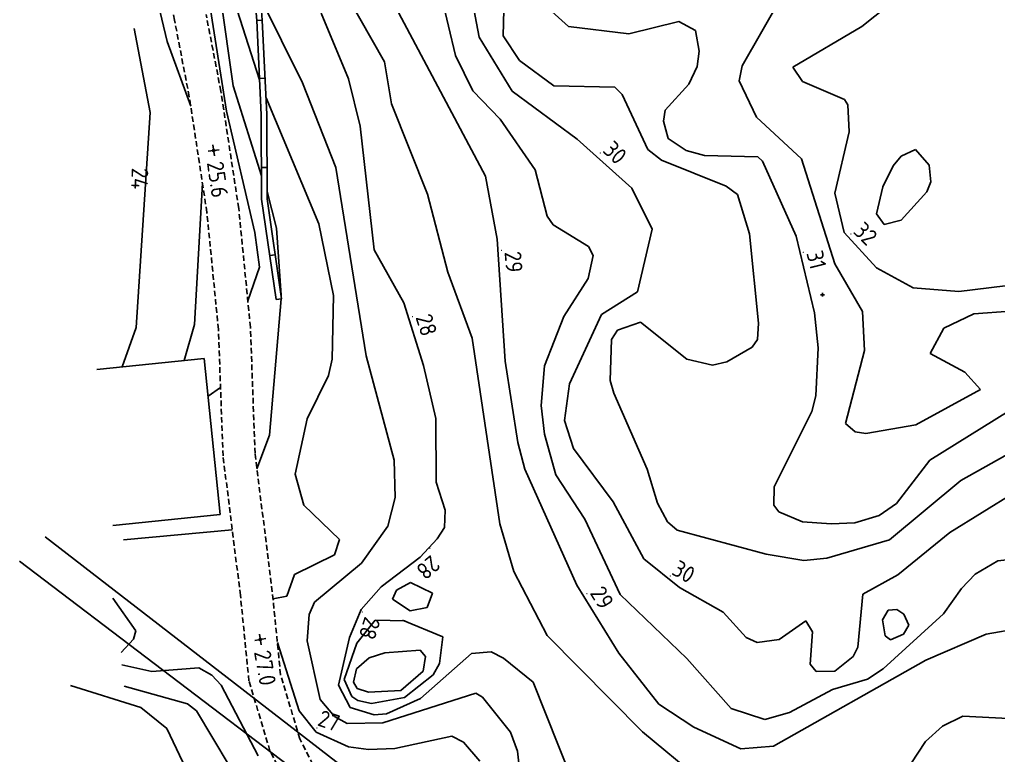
# Model space of a CAD drawing. Header units: metres. Extents: x 139929 to 143267, y 6401995 to 6404511.
# Drawn here: x 139978.2 to 140066.3, y 6402172.7 to 6402239 of the extents above; entities that cross this region are included whole.
import ezdxf
from ezdxf.enums import TextEntityAlignment as Align

# ---------------------------------------------------------------- set-up
doc = ezdxf.new("R2010")
doc.units = ezdxf.units.M
doc.linetypes.add('DASHED', pattern=[0.75, 0.5, -0.25])
for name, color, linetype in [('M-BEF-BYGGNAD', 3, 'Continuous'), ('M-BEF-EL-LUFT', 4, 'ELLEDNING'), ('M-BEF-MUR', 4, 'Continuous'), ('M-BEF-NIVÅ', 4, 'Continuous'), ('M-BEF-NIVÅKURVA-PRIMÄR-0.5M', 12, 'Continuous'), ('M-BEF-NIVÅKURVA-PRIMÄR-1.0M', 12, 'Continuous'), ('M-BEF-VÄGKANT', 1, 'DASHED'), ('M-KRYSS-1000', 1, 'Continuous')]:
    doc.layers.add(name, color=color, linetype=linetype)
doc.styles.add('ISO', font='iso.shx', dxfattribs={"height": 2.5})
doc.linetypes.add('ELLEDNING', pattern='A,3,-0.5,["E",Standard,S=0.5,R=0,X=0,Y=-0.25],-0.5', length=4)

# ---------------------------------------------------------------- blocks, each defined once
blk = doc.blocks.new('SPWDEF')
at = {"color": 0, "linetype": 'Continuous'}
for p, q in [((-1, 0), (1, 0)), ((0, -1), (0, 1))]:
    blk.add_line(p, q, dxfattribs=at)
blk.add_circle((0, 0), 0.2)
blk = doc.blocks.new('PLUS')
for p, q in [((-0.175, 0), (0, 0)), ((0, 0), (0, 0.175)), ((0, -0.175), (0, 0)), ((0, 0), (0.175, 0))]:
    blk.add_line(p, q)
blk = doc.blocks.new('PRI_NIVÅ_HÖJDPKT')
at = {"color": 0, "linetype": 'Continuous', "lineweight": -3}
blk.add_circle((183, 184), 0.0005, dxfattribs=at)

msp = doc.modelspace()

# ---------------------------------------------------------------- linework, layer by layer
at = {"layer": 'M-BEF-BYGGNAD'}
for p, q in [((139994.835, 6402208.453, 29.977), (139985.157, 6402207.467, 28.765)), ((139996.268, 6402194.387, 29.977), (139994.835, 6402208.453, 29.977)), ((139986.588, 6402193.402, 29.3), (139996.268, 6402194.387, 29.977))]:
    msp.add_line(p, q, dxfattribs=at)
at = {"layer": 'M-BEF-EL-LUFT', "lineweight": -3}
for p, q in [((139980.492, 6402192.372, 35.491), (140055.615, 6402134.387, 38.12)), ((140054.215, 6402132.415, 38.12), (139978.199, 6402190.18, 35.753))]:
    msp.add_line(p, q, dxfattribs=at)
at = {"layer": 'M-BEF-MUR'}
for p, q in [((139999.554, 6402238.886, 27.931), (139999.079, 6402244.746, 27.925)), ((139999.577, 6402244.797, 27.925), (140000.052, 6402238.926, 27.931)), ((140000.052, 6402238.926, 27.931), (139999.554, 6402238.886, 27.931)), ((139999.554, 6402238.886, 27.931), (140000.053, 6402238.91, 27.931)), ((139999.963, 6402230.398, 27.227), (139999.554, 6402238.886, 27.931)), ((140000.053, 6402238.91, 27.931), (140000.464, 6402230.411, 27.227)), ((139999.806, 6402233.657, 27.497), (140000.305, 6402233.681, 27.498)), ((139999.997, 6402222.799, 26.832), (139999.963, 6402230.398, 27.227)), ((140000.464, 6402230.411, 27.227), (140000.497, 6402222.836, 26.832)), ((139999.985, 6402225.661, 26.981), (140000.485, 6402225.663, 26.979)), ((140000.497, 6402222.836, 26.832), (140001.792, 6402213.826, 26.838)), ((140001.297, 6402213.755, 26.838), (139999.997, 6402222.799, 26.832)), ((140000.728, 6402217.714, 26.835), (140001.223, 6402217.784, 26.835)), ((140001.792, 6402213.826, 26.838), (140001.297, 6402213.755, 26.838))]:
    msp.add_line(p, q, dxfattribs=at)
at = {"layer": 'M-BEF-NIVÅKURVA-PRIMÄR-0.5M', "linetype": 'Continuous', "lineweight": -3}
for p, q in [((139995.258, 6402248.249, 26.5), (139997.431, 6402233.011, 26.5)), ((139989.148, 6402246.994, 25.5), (139991.482, 6402236.996, 25.5)), ((140006.1, 6402243.95, 28.5), (140011.053, 6402235.164, 28.5)), ((140021.875, 6402241.865, 30.5), (140021.742, 6402237.501, 30.5)), ((140047.07, 6402241.51, 31.5), (140043.273, 6402234.805, 31.5)), ((139999.89, 6402240.929, 27.5), (140003.664, 6402233.267, 27.5)), ((140016.139, 6402241.223, 29.5), (140017.458, 6402235.725, 29.5)), ((139988.529, 6402238.156, 24.5), (139989.954, 6402230.616, 24.5)), ((139991.482, 6402236.996, 25.5), (139993.608, 6402231.177, 25.5)), ((140021.742, 6402237.501, 30.5), (140023.216, 6402235.274, 30.5)), ((140017.458, 6402235.725, 29.5), (140019.003, 6402232.548, 29.5)), ((140023.216, 6402235.274, 30.5), (140026.312, 6402232.995, 30.5)), ((140011.053, 6402235.164, 28.5), (140011.7, 6402231.38, 28.5)), ((140043.273, 6402234.805, 31.5), (140042.984, 6402233.468, 31.5)), ((140042.984, 6402233.468, 31.5), (140044.567, 6402230.189, 31.5)), ((139997.431, 6402233.011, 26.5), (139999.988, 6402224.884, 26.5)), ((140003.664, 6402233.267, 27.5), (140006.672, 6402225.663, 27.5)), ((140019.003, 6402232.548, 29.5), (140021.478, 6402229.998, 29.5)), ((140026.312, 6402232.995, 30.5), (140031.798, 6402232.877, 30.5)), ((140031.798, 6402232.877, 30.5), (140032.456, 6402232.237, 30.5)), ((140032.456, 6402232.237, 30.5), (140034.764, 6402227.261, 30.5)), ((140011.7, 6402231.38, 28.5), (140014.933, 6402223.259, 28.5)), ((139989.954, 6402230.616, 24.5), (139988.686, 6402211.23, 24.5)), ((140021.478, 6402229.998, 29.5), (140024.625, 6402225.447, 29.5)), ((140044.567, 6402230.189, 31.5), (140048.616, 6402226.416, 31.5)), ((140034.764, 6402227.261, 30.5), (140036.012, 6402226.322, 30.5)), ((140058.867, 6402227.27, 32.5), (140057.6, 6402226.665, 32.5)), ((140060.102, 6402225.856, 32.5), (140058.867, 6402227.27, 32.5)), ((140048.616, 6402226.416, 31.5), (140051.616, 6402216.981, 31.5)), ((140057.6, 6402226.665, 32.5), (140056.858, 6402225.811, 32.5)), ((140006.672, 6402225.663, 27.5), (140009.417, 6402208.695, 27.5)), ((140036.012, 6402226.322, 30.5), (140041.837, 6402223.956, 30.5)), ((140056.858, 6402225.811, 32.5), (140055.926, 6402223.893, 32.5)), ((140060.265, 6402224.349, 32.5), (140060.102, 6402225.856, 32.5)), ((140024.625, 6402225.447, 29.5), (140025.722, 6402221.266, 29.5)), ((139994.667, 6402224.229, 25.5), (139993.954, 6402211.503, 25.5)), ((140041.837, 6402223.956, 30.5), (140042.844, 6402223.207, 30.5)), ((140055.926, 6402223.893, 32.5), (140055.368, 6402221.488, 32.5)), ((140059.899, 6402223.458, 32.5), (140060.265, 6402224.349, 32.5)), ((140000.493, 6402223.5, 26.5), (140001.325, 6402220.196, 26.5)), ((140014.933, 6402223.259, 28.5), (140016.756, 6402216.215, 28.5)), ((140042.844, 6402223.207, 30.5), (140043.93, 6402219.673, 30.5)), ((140057.596, 6402220.909, 32.5), (140059.899, 6402223.458, 32.5)), ((140025.722, 6402221.266, 29.5), (140026.251, 6402220.485, 29.5)), ((140055.368, 6402221.488, 32.5), (140056.067, 6402220.499, 32.5)), ((140001.325, 6402220.196, 26.5), (140001.745, 6402214.153, 26.5)), ((140026.251, 6402220.485, 29.5), (140029.418, 6402218.533, 29.5)), ((140056.067, 6402220.499, 32.5), (140057.596, 6402220.909, 32.5)), ((140043.93, 6402219.673, 30.5), (140044.751, 6402211.614, 30.5)), ((140029.418, 6402218.533, 29.5), (140029.86, 6402217.708, 29.5)), ((140029.86, 6402217.708, 29.5), (140029.404, 6402215.65, 29.5)), ((140051.616, 6402216.981, 31.5), (140054.1, 6402212.674, 31.5)), ((140016.756, 6402216.215, 28.5), (140018.958, 6402210.272, 28.5)), ((140029.404, 6402215.65, 29.5), (140027.217, 6402212.217, 29.5)), ((140001.745, 6402213.819, 26.5), (140000.703, 6402201.545, 26.5)), ((140054.1, 6402212.674, 31.5), (140054.291, 6402209.149, 31.5)), ((140061.418, 6402211.161, 31.5), (140064.141, 6402212.47, 31.5)), ((140064.141, 6402212.47, 31.5), (140067.392, 6402212.722, 31.5)), ((139993.954, 6402211.503, 25.5), (139993.024, 6402208.268, 25.5)), ((140027.217, 6402212.217, 29.5), (140025.482, 6402207.773, 29.5)), ((140034.11, 6402211.717, 30.5), (140032.029, 6402211.003, 30.5)), ((140038.299, 6402208.385, 30.5), (140034.11, 6402211.717, 30.5)), ((140044.751, 6402211.614, 30.5), (140044.648, 6402210.167, 30.5)), ((139988.686, 6402211.23, 24.5), (139987.449, 6402207.701, 24.5)), ((140032.029, 6402211.003, 30.5), (140031.501, 6402210.154, 30.5)), ((140060.207, 6402208.907, 31.5), (140061.418, 6402211.161, 31.5)), ((140018.958, 6402210.272, 28.5), (140021.435, 6402193.557, 28.5)), ((140031.501, 6402210.154, 30.5), (140031.377, 6402206.453, 30.5)), ((140044.648, 6402210.167, 30.5), (140044.179, 6402209.454, 30.5)), ((140044.179, 6402209.454, 30.5), (140041.878, 6402208.134, 30.5)), ((140054.291, 6402209.149, 31.5), (140052.564, 6402202.584, 31.5)), ((140063.311, 6402207.211, 31.5), (140060.207, 6402208.907, 31.5)), ((140009.417, 6402208.695, 27.5), (140011.933, 6402199.284, 27.5)), ((140040.59, 6402207.842, 30.5), (140038.299, 6402208.385, 30.5)), ((140041.878, 6402208.134, 30.5), (140040.59, 6402207.842, 30.5)), ((140025.482, 6402207.773, 29.5), (140025.181, 6402204.2, 29.5)), ((140064.723, 6402205.663, 31.5), (140063.311, 6402207.211, 31.5)), ((140031.377, 6402206.453, 30.5), (140031.699, 6402205.308, 30.5)), ((140031.699, 6402205.308, 30.5), (140034.701, 6402198.475, 30.5)), ((140058.9, 6402202.463, 31.5), (140064.723, 6402205.663, 31.5)), ((140025.181, 6402204.2, 29.5), (140025.46, 6402201.613, 29.5)), ((140052.564, 6402202.584, 31.5), (140053.433, 6402201.831, 31.5)), ((140053.433, 6402201.831, 31.5), (140054.394, 6402201.681, 31.5)), ((140054.394, 6402201.681, 31.5), (140058.9, 6402202.463, 31.5)), ((140062.957, 6402197.461, 30.5), (140070.998, 6402201.971, 30.5)), ((140000.703, 6402201.545, 26.5), (139999.575, 6402198.506, 26.5)), ((140025.46, 6402201.613, 29.5), (140026.497, 6402197.958, 29.5)), ((140011.933, 6402199.284, 27.5), (140012.013, 6402195.931, 27.5)), ((140034.701, 6402198.475, 30.5), (140035.642, 6402195.399, 30.5)), ((140026.497, 6402197.958, 29.5), (140029.097, 6402193.971, 29.5)), ((140056.531, 6402192.1, 30.5), (140062.957, 6402197.461, 30.5)), ((140012.013, 6402195.931, 27.5), (140011.358, 6402193.354, 27.5)), ((140035.642, 6402195.399, 30.5), (140036.54, 6402193.731, 30.5)), ((140029.097, 6402193.971, 29.5), (140032.292, 6402187.177, 29.5)), ((139997.351, 6402193.01, 26.5), (139987.543, 6402192.112, 26.5)), ((140011.358, 6402193.354, 27.5), (140008.976, 6402190.019, 27.5)), ((140021.435, 6402193.557, 28.5), (140022.712, 6402189.25, 28.5)), ((140036.54, 6402193.731, 30.5), (140037.428, 6402192.969, 30.5)), ((140037.428, 6402192.969, 30.5), (140045.433, 6402190.814, 30.5)), ((140050.9, 6402190.457, 30.5), (140056.531, 6402192.1, 30.5)), ((140045.433, 6402190.814, 30.5), (140048.811, 6402190.245, 30.5)), ((140048.811, 6402190.245, 30.5), (140050.9, 6402190.457, 30.5)), ((140064.264, 6402189.01, 29.5), (140066.294, 6402190.223, 29.5)), ((140066.294, 6402190.223, 29.5), (140069.248, 6402190.543, 29.5)), ((140008.976, 6402190.019, 27.5), (140004.77, 6402186.491, 27.5)), ((140022.712, 6402189.25, 28.5), (140025.717, 6402183.492, 28.5)), ((140063.005, 6402187.731, 29.5), (140064.264, 6402189.01, 29.5)), ((140011.789, 6402186.753, 28.5), (140012.133, 6402187.579, 28.5)), ((140012.133, 6402187.579, 28.5), (140013.389, 6402188.267, 28.5)), ((140013.389, 6402188.267, 28.5), (140015.369, 6402187.292, 28.5)), ((140061.401, 6402185.437, 29.5), (140063.005, 6402187.731, 29.5)), ((139986.596, 6402186.867, 26.5), (139988.654, 6402183.923, 26.5)), ((140013.381, 6402185.715, 28.5), (140011.789, 6402186.753, 28.5)), ((140015.369, 6402187.292, 28.5), (140014.898, 6402186.023, 28.5)), ((140032.292, 6402187.177, 29.5), (140038.293, 6402181.432, 29.5)), ((140004.77, 6402186.491, 27.5), (140004.272, 6402185.372, 27.5)), ((140014.898, 6402186.023, 28.5), (140013.381, 6402185.715, 28.5)), ((140004.272, 6402185.372, 27.5), (140004.109, 6402183.004, 27.5)), ((140055.971, 6402180.486, 29.5), (140061.401, 6402185.437, 29.5)), ((140008.557, 6402182.798, 28.5), (140010.219, 6402184.887, 28.5)), ((140010.219, 6402184.887, 28.5), (140012.926, 6402184.819, 28.5)), ((140012.686, 6402184.887, 28.5), (140016.32, 6402183.359, 28.5)), ((139988.654, 6402183.923, 26.5), (139988.467, 6402183.158, 26.5)), ((140016.32, 6402183.359, 28.5), (140016.015, 6402180.981, 28.5)), ((140025.717, 6402183.492, 28.5), (140034.292, 6402174.805, 28.5)), ((139988.467, 6402183.158, 26.5), (139987.354, 6402181.961, 26.5)), ((140004.109, 6402183.004, 27.5), (140005.265, 6402177.721, 27.5)), ((140007.424, 6402179.537, 28.5), (140008.557, 6402182.798, 28.5)), ((140038.293, 6402181.432, 29.5), (140042.282, 6402176.905, 29.5)), ((139987.396, 6402180.862, 26.5), (139990.116, 6402180.263, 26.5)), ((139990.116, 6402180.263, 26.5), (139994.35, 6402180.577, 26.5)), ((139994.35, 6402180.577, 26.5), (139995.526, 6402179.924, 26.5)), ((140016.015, 6402180.981, 28.5), (140015.433, 6402179.942, 28.5)), ((139995.526, 6402179.924, 26.5), (139996.348, 6402179.029, 26.5)), ((140015.433, 6402179.942, 28.5), (140012.851, 6402177.917, 28.5)), ((140054.542, 6402179.552, 29.5), (140055.971, 6402180.486, 29.5)), ((139982.78, 6402178.985, 25.5), (139989.132, 6402176.994, 25.5)), ((139996.348, 6402179.029, 26.5), (139999.67, 6402172.664, 26.5)), ((140008.12, 6402178.005, 28.5), (140007.424, 6402179.537, 28.5)), ((140051.415, 6402178.642, 29.5), (140054.542, 6402179.552, 29.5)), ((140008.662, 6402177.636, 28.5), (140008.12, 6402178.005, 28.5)), ((140012.851, 6402177.917, 28.5), (140009.88, 6402177.379, 28.5)), ((140010.913, 6402175.623, 27.5), (140019.271, 6402178.293, 27.5)), ((140019.271, 6402178.293, 27.5), (140019.882, 6402177.938, 27.5)), ((140019.882, 6402177.938, 27.5), (140022.416, 6402174.783, 27.5)), ((140047.537, 6402176.548, 29.5), (140051.415, 6402178.642, 29.5)), ((139989.132, 6402176.994, 25.5), (139991.468, 6402175.122, 25.5)), ((140005.265, 6402177.721, 27.5), (140006.545, 6402176.2, 27.5)), ((140009.88, 6402177.379, 28.5), (140008.662, 6402177.636, 28.5)), ((140006.545, 6402176.2, 27.5), (140007.692, 6402175.578, 27.5)), ((140042.282, 6402176.905, 29.5), (140045.315, 6402175.927, 29.5)), ((140045.315, 6402175.927, 29.5), (140047.537, 6402176.548, 29.5)), ((140061.32, 6402175.323, 28.5), (140063.125, 6402176.236, 28.5)), ((140063.125, 6402176.236, 28.5), (140072.007, 6402175.754, 28.5)), ((140007.692, 6402175.578, 27.5), (140010.913, 6402175.623, 27.5)), ((140059.769, 6402173.945, 28.5), (140061.32, 6402175.323, 28.5)), ((139991.468, 6402175.122, 25.5), (139992.911, 6402172.083, 25.5)), ((140022.416, 6402174.783, 27.5), (140023.032, 6402173.081, 27.5)), ((140034.292, 6402174.805, 28.5), (140041.085, 6402169.203, 28.5)), ((140057.829, 6402170.985, 28.5), (140059.769, 6402173.945, 28.5)), ((140023.032, 6402173.081, 27.5), (140023.393, 6402169.99, 27.5))]:
    msp.add_line(p, q, dxfattribs=at)
at = {"layer": 'M-BEF-NIVÅKURVA-PRIMÄR-1.0M', "linetype": 'Continuous', "lineweight": -3}
for p, q in [((139993.976, 6402248.799, 26), (139996.846, 6402230.729, 26)), ((140008.746, 6402246.34, 29), (140020.152, 6402224.854, 29)), ((140018.614, 6402242.579, 30), (140019.589, 6402237.374, 30)), ((140023.044, 6402242.479, 31), (140027.634, 6402238.361, 31)), ((140059.565, 6402242.777, 32), (140054.052, 6402238.347, 32)), ((139997.784, 6402239.809, 27), (139999.811, 6402233.553, 27)), ((140005.366, 6402239.553, 28), (140007.833, 6402233.644, 28)), ((140033.053, 6402237.701, 31), (140037.579, 6402238.791, 31)), ((140037.579, 6402238.791, 31), (140039.079, 6402237.975, 31)), ((140027.634, 6402238.361, 31), (140033.053, 6402237.701, 31)), ((140039.079, 6402237.975, 31), (140039.406, 6402236.126, 31)), ((140054.052, 6402238.347, 32), (140047.83, 6402234.687, 32)), ((140019.589, 6402237.374, 30), (140022.545, 6402232.524, 30)), ((140039.406, 6402236.126, 31), (140039.206, 6402234.748, 31)), ((140039.206, 6402234.748, 31), (140038.466, 6402233.161, 31)), ((140047.83, 6402234.687, 32), (140048.7, 6402233.402, 32)), ((140007.833, 6402233.644, 28), (140008.86, 6402229.36, 28)), ((140022.545, 6402232.524, 30), (140028.405, 6402228.201, 30)), ((140038.466, 6402233.161, 31), (140036.345, 6402230.801, 31)), ((140048.7, 6402233.402, 32), (140052.497, 6402231.763, 32)), ((140000.391, 6402231.917, 27), (140005.139, 6402220.577, 27)), ((140052.497, 6402231.763, 32), (140052.789, 6402231.286, 32)), ((140036.345, 6402230.801, 31), (140036.178, 6402229.818, 31)), ((140052.789, 6402231.286, 32), (140052.893, 6402228.855, 32)), ((139996.846, 6402230.729, 26), (139999.38, 6402219.796, 26)), ((140008.86, 6402229.36, 28), (140010.121, 6402218.244, 28)), ((140036.178, 6402229.818, 31), (140036.612, 6402228.254, 31)), ((140028.405, 6402228.201, 30), (140033.344, 6402223.789, 30)), ((140036.612, 6402228.254, 31), (140038.227, 6402227.165, 31)), ((140052.893, 6402228.855, 32), (140051.6, 6402223.329, 32)), ((140038.227, 6402227.165, 31), (140039.873, 6402226.738, 31)), ((140039.873, 6402226.738, 31), (140044.688, 6402226.611, 31)), ((140044.688, 6402226.611, 31), (140045.091, 6402226.219, 31)), ((140045.091, 6402226.219, 31), (140048.137, 6402219.472, 31)), ((140020.152, 6402224.854, 29), (140021.21, 6402219.202, 29)), ((140033.344, 6402223.789, 30), (140035.156, 6402220.09, 30)), ((140051.6, 6402223.329, 32), (140052.453, 6402219.789, 32)), ((140005.139, 6402220.577, 27), (140006.478, 6402214.13, 27)), ((139999.38, 6402219.796, 26), (139999.791, 6402216.66, 26)), ((140035.156, 6402220.09, 30), (140033.856, 6402214.439, 30)), ((140048.137, 6402219.472, 31), (140049.768, 6402212.548, 31)), ((140052.453, 6402219.789, 32), (140055.362, 6402216.599, 32)), ((140021.21, 6402219.202, 29), (140021.922, 6402208.193, 29)), ((140010.121, 6402218.244, 28), (140012.788, 6402213.45, 28)), ((139999.791, 6402216.66, 26), (139998.752, 6402213.649, 26)), ((140055.362, 6402216.599, 32), (140058.671, 6402214.803, 32)), ((140062.794, 6402214.466, 32), (140068.993, 6402215.258, 32)), ((140006.478, 6402214.13, 27), (140006.353, 6402208.376, 27)), ((140033.856, 6402214.439, 30), (140030.594, 6402212.419, 30)), ((140058.671, 6402214.803, 32), (140062.794, 6402214.466, 32)), ((140012.788, 6402213.45, 28), (140014.574, 6402207.802, 28)), ((140030.594, 6402212.419, 30), (140027.721, 6402206.163, 30)), ((140049.768, 6402212.548, 31), (140050.104, 6402209.401, 31)), ((140050.104, 6402209.401, 31), (140049.906, 6402205.088, 31)), ((140006.353, 6402208.376, 27), (140006.025, 6402206.902, 27)), ((140021.922, 6402208.193, 29), (140023.078, 6402200.882, 29)), ((140014.574, 6402207.802, 28), (140015.672, 6402203.043, 28)), ((140006.025, 6402206.902, 27), (140004.088, 6402203.003, 27)), ((140027.721, 6402206.163, 30), (140027.271, 6402202.853, 30)), ((139996.295, 6402205.845, 26), (139995.181, 6402205.062, 26)), ((140049.906, 6402205.088, 31), (140049.527, 6402203.66, 31)), ((140060.155, 6402199.293, 31), (140068.669, 6402204.591, 31)), ((140049.527, 6402203.66, 31), (140046.14, 6402196.885, 31)), ((140004.088, 6402203.003, 27), (140003.024, 6402198.037, 27)), ((140015.672, 6402203.043, 28), (140015.727, 6402197.316, 28)), ((140027.271, 6402202.853, 30), (140028.071, 6402200.349, 30)), ((140023.078, 6402200.882, 29), (140023.688, 6402198.466, 29)), ((140028.071, 6402200.349, 30), (140031.653, 6402195.528, 30)), ((140057.173, 6402195.371, 31), (140060.155, 6402199.293, 31)), ((140023.688, 6402198.466, 29), (140028.385, 6402188.039, 29)), ((140003.024, 6402198.037, 27), (140003.8, 6402195.241, 27)), ((140015.727, 6402197.316, 28), (140016.536, 6402194.773, 28)), ((140046.14, 6402196.885, 31), (140046.133, 6402195.231, 31)), ((140031.653, 6402195.528, 30), (140034.409, 6402190.402, 30)), ((140061.968, 6402192.764, 30), (140067.78, 6402196.367, 30)), ((140003.8, 6402195.241, 27), (140007.022, 6402192.136, 27)), ((140016.536, 6402194.773, 28), (140016.451, 6402193.217, 28)), ((140046.133, 6402195.231, 31), (140046.58, 6402194.641, 31)), ((140046.58, 6402194.641, 31), (140048.687, 6402193.745, 31)), ((140055.612, 6402194.298, 31), (140057.173, 6402195.371, 31)), ((140048.687, 6402193.745, 31), (140051.272, 6402193.551, 31)), ((140053.418, 6402193.641, 31), (140055.612, 6402194.298, 31)), ((140016.451, 6402193.217, 28), (140015.807, 6402192.208, 28)), ((140051.272, 6402193.551, 31), (140053.418, 6402193.641, 31)), ((140007.022, 6402192.136, 27), (140006.559, 6402190.764, 27)), ((140015.807, 6402192.208, 28), (140014.284, 6402190.552, 28)), ((140057.288, 6402188.947, 30), (140061.968, 6402192.764, 30)), ((140006.559, 6402190.764, 27), (140002.943, 6402188.991, 27)), ((140014.284, 6402190.552, 28), (140010.769, 6402187.888, 28)), ((140034.409, 6402190.402, 30), (140037.635, 6402187.827, 30)), ((140002.943, 6402188.991, 27), (140002.275, 6402187.027, 27)), ((140054.134, 6402187.218, 30), (140057.288, 6402188.947, 30)), ((140010.769, 6402187.888, 28), (140008.973, 6402185.819, 28)), ((140028.385, 6402188.039, 29), (140032.158, 6402181.905, 29)), ((140037.635, 6402187.827, 30), (140041.568, 6402185.606, 30)), ((140002.275, 6402187.027, 27), (140001.023, 6402186.788, 27)), ((140053.698, 6402182.437, 30), (140054.134, 6402187.218, 30)), ((140008.973, 6402185.819, 28), (140007.91, 6402183.314, 28)), ((140057.187, 6402185.831, 30), (140056.426, 6402185.764, 30)), ((140057.829, 6402185.418, 30), (140057.187, 6402185.831, 30)), ((140041.568, 6402185.606, 30), (140043.626, 6402183.297, 30)), ((140056.426, 6402185.764, 30), (140055.897, 6402184.91, 30)), ((140058.267, 6402184.437, 30), (140057.829, 6402185.418, 30)), ((140046.589, 6402183.133, 30), (140049.01, 6402184.809, 30)), ((140049.01, 6402184.809, 30), (140049.603, 6402183.826, 30)), ((140055.897, 6402184.91, 30), (140056.14, 6402183.449, 30)), ((140057.811, 6402183.599, 30), (140058.267, 6402184.437, 30)), ((140065.249, 6402183.602, 29), (140068.346, 6402184.151, 29)), ((140007.91, 6402183.314, 28), (140006.924, 6402179.005, 28)), ((140043.626, 6402183.297, 30), (140044.614, 6402182.871, 30)), ((140049.603, 6402183.826, 30), (140049.385, 6402180.91, 30)), ((140056.14, 6402183.449, 30), (140056.622, 6402183.105, 30)), ((140056.622, 6402183.105, 30), (140057.811, 6402183.599, 30)), ((140059.798, 6402181.272, 29), (140065.249, 6402183.602, 29)), ((140001.412, 6402182.857, 27), (140003.377, 6402176.717, 27)), ((140044.614, 6402182.871, 30), (140046.589, 6402183.133, 30)), ((140053.264, 6402181.599, 30), (140053.698, 6402182.437, 30)), ((140008.547, 6402180.486, 29), (140009.686, 6402181.485, 29)), ((140009.686, 6402181.485, 29), (140011.09, 6402181.942, 29)), ((140011.09, 6402181.942, 29), (140014.283, 6402182.171, 29)), ((140014.283, 6402182.171, 29), (140014.756, 6402181.595, 29)), ((140014.291, 6402177.817, 28), (140018.886, 6402181.874, 28)), ((140014.756, 6402181.595, 29), (140014.549, 6402180.275, 29)), ((140018.886, 6402181.874, 28), (140020.667, 6402182.019, 28)), ((140020.667, 6402182.019, 28), (140021.762, 6402181.463, 28)), ((140021.762, 6402181.463, 28), (140024.447, 6402179.284, 28)), ((140032.158, 6402181.905, 29), (140035.764, 6402177.295, 29)), ((140051.624, 6402180.279, 30), (140053.264, 6402181.599, 30)), ((140046.084, 6402173.523, 29), (140059.798, 6402181.272, 29)), ((140049.385, 6402180.91, 30), (140049.924, 6402180.236, 30)), ((140008.28, 6402179.298, 29), (140008.547, 6402180.486, 29)), ((140014.549, 6402180.275, 29), (140012.531, 6402178.523, 29)), ((140049.924, 6402180.236, 30), (140051.624, 6402180.279, 30)), ((139987.627, 6402178.942, 26), (139993.306, 6402177.334, 26)), ((140006.924, 6402179.005, 28), (140007.967, 6402177.004, 28)), ((140008.613, 6402178.712, 29), (140008.28, 6402179.298, 29)), ((140024.447, 6402179.284, 28), (140029.403, 6402166.882, 28)), ((140009.624, 6402178.398, 29), (140008.613, 6402178.712, 29)), ((140012.531, 6402178.523, 29), (140009.624, 6402178.398, 29)), ((139993.306, 6402177.334, 26), (139994.144, 6402176.702, 26)), ((140007.967, 6402177.004, 28), (140010.12, 6402176.339, 28)), ((140011.242, 6402176.428, 28), (140014.291, 6402177.817, 28)), ((140035.764, 6402177.295, 29), (140038.912, 6402175.247, 29)), ((139994.144, 6402176.702, 26), (139997.06, 6402171.793, 26)), ((140003.377, 6402176.717, 27), (140004.902, 6402174.773, 27)), ((140010.12, 6402176.339, 28), (140011.242, 6402176.428, 28)), ((140038.912, 6402175.247, 29), (140043.153, 6402173.278, 29)), ((140004.902, 6402174.773, 27), (140007.813, 6402173.456, 27)), ((140011.977, 6402173.306, 27), (140017.114, 6402174.433, 27)), ((140017.114, 6402174.433, 27), (140018.169, 6402173.874, 27)), ((140018.169, 6402173.874, 27), (140019.643, 6402172.172, 27)), ((140043.153, 6402173.278, 29), (140046.084, 6402173.523, 29)), ((140007.813, 6402173.456, 27), (140009.631, 6402173.225, 27)), ((140009.631, 6402173.225, 27), (140011.977, 6402173.306, 27))]:
    msp.add_line(p, q, dxfattribs=at)
at = {"layer": 'M-BEF-VÄGKANT'}
for p, q in [((139992.155, 6402238.917, 25.751), (139990.92, 6402246.141, 25.831)), ((139993.479, 6402232.023, 25.608), (139992.155, 6402238.917, 25.751)), ((139996.326, 6402232.513, 25.608), (139994.996, 6402239.433, 25.751)), ((139995.068, 6402221.599, 25.671), (139993.479, 6402232.023, 25.608)), ((139997.935, 6402221.959, 25.671), (139996.326, 6402232.513, 25.608)), ((139998.987, 6402211.257, 25.826), (139997.935, 6402221.959, 25.671)), ((139996.104, 6402211.063, 25.826), (139995.068, 6402221.599, 25.671)), ((139996.52, 6402199.666, 26.312), (139996.104, 6402211.063, 25.826)), ((139999.401, 6402199.898, 26.312), (139998.987, 6402211.257, 25.826)), ((139998.088, 6402187.113, 26.975), (139996.52, 6402199.666, 26.312)), ((140000.958, 6402187.435, 26.975), (139999.401, 6402199.898, 26.312)), ((139998.853, 6402179.398, 26.884), (139998.088, 6402187.113, 26.975)), ((140001.699, 6402179.963, 26.884), (140000.958, 6402187.435, 26.975)), ((140003.44, 6402174.186, 26.575), (140001.699, 6402179.963, 26.884)), ((140000.747, 6402173.115, 26.575), (139998.853, 6402179.398, 26.884)), ((140005.279, 6402170.519, 26.3), (140003.44, 6402174.186, 26.575)), ((140002.748, 6402169.125, 26.3), (140000.747, 6402173.115, 26.575))]:
    msp.add_line(p, q, dxfattribs=at)

# ---------------------------------------------------------------- block references
at = {"layer": 'M-BEF-NIVÅ', "xscale": 0.5, "yscale": 0.5, "zscale": 0.5}
for p, rotation in [((139995.674, 6402227.18, 25.594), 278.0099993918167), ((139999.879, 6402183.132, 27.018), 279.7830003871362)]:
    msp.add_blockref('SPWDEF', p, dxfattribs=dict(at, rotation=rotation))
at = {"layer": 'M-BEF-NIVÅKURVA-PRIMÄR-1.0M', "color": 1, "linetype": 'Continuous', "lineweight": -3, "xscale": 0.001, "yscale": 0.001, "zscale": 0.001}
for p in [(140030.315, 6402226.783, 30), (140052.871, 6402219.48, 32), (140021.418, 6402218.004, 29), (140048.598, 6402217.833, 31), (140013.408, 6402212.038, 28), (140014.974, 6402191.156, 28), (140036.603, 6402188.655, 30), (140029.127, 6402187.076, 29), (140008.873, 6402185.42, 28), (140004.795, 6402174.986, 27)]:
    msp.add_blockref('PRI_NIVÅ_HÖJDPKT', p, dxfattribs=at)
at = {"layer": 'M-KRYSS-1000', "ltscale": 0.8}
msp.add_blockref('PLUS', (140050.493, 6402214.192), dxfattribs=at)

# ---------------------------------------------------------------- texts
at = {"layer": 'M-BEF-NIVÅ', "style": 'ISO'}
for s, rotation, p in [('25.6', 278.01001, (139995.803, 6402226.189, 25.594)), ('27.0', 279.78299, (140000.039, 6402182.145, 27.018))]:
    msp.add_text(s, height=1.5, rotation=rotation, dxfattribs=at).set_placement(p, align=Align.MIDDLE_LEFT)
at = {"layer": 'M-BEF-NIVÅKURVA-PRIMÄR-1.0M', "style": 'ISO'}
for s, rotation, p in [('30', 315.88199, (140030.315, 6402226.783)), ('24', 267.75, (139987.857, 6402225.656)), ('32', 315.828, (140052.871, 6402219.48)), ('29', 274.518, (140021.418, 6402218.004)), ('31', 283.91399, (140048.598, 6402217.833)), ('28', 287.11802, (140013.408, 6402212.038)), ('28', 219.74401, (140014.974, 6402191.156)), ('30', 330.66899, (140036.603, 6402188.655)), ('29', 301.90499, (140029.127, 6402187.076)), ('28', 252.28801, (140008.873, 6402185.42)), ('27', 340.974, (140004.795, 6402174.986))]:
    msp.add_text(s, height=1.5, rotation=rotation, dxfattribs=at).set_placement(p, align=Align.BOTTOM_LEFT)

doc.saveas('drawing.dxf')
